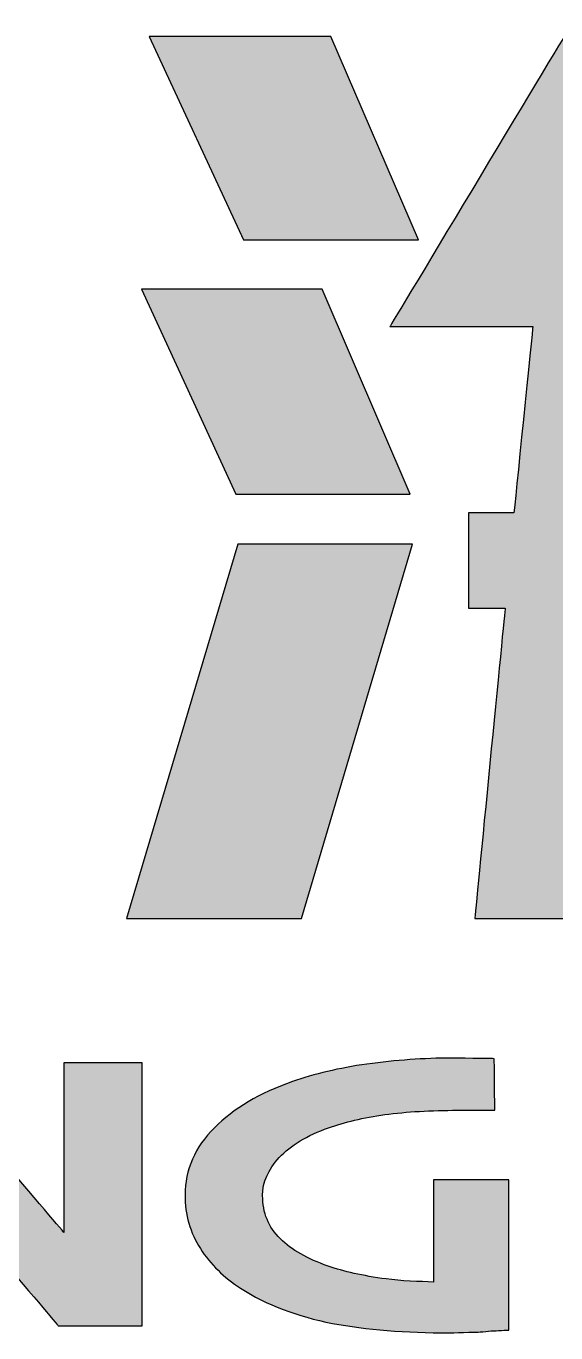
# Model space of a CAD drawing. Header units: millimetres. Extents: x 189 to 1029, y 82 to 676.
# Drawn here: x 959.65 to 963.33, y 119.85 to 128.93 of the extents above; entities that cross this region are included whole.
import ezdxf
from ezdxf.enums import TextEntityAlignment as Align

# ---------------------------------------------------------------- set-up
doc = ezdxf.new("R2010")
doc.units = ezdxf.units.MM
doc.header["$LTSCALE"] = 2
doc.layers.add('1粗实线', color=7, linetype='Continuous', lineweight=35)
doc.layers.add('5标注层', color=3, linetype='Continuous', lineweight=18)
doc.layers.add('6文本', color=2, linetype='Continuous')
doc.layers.add('图框层', color=7, linetype='Continuous')
doc.styles.add('文字', font='isocp.shx', dxfattribs={"bigfont": 'gbcbig.shx'})

# ---------------------------------------------------------------- blocks, each defined once
blk = doc.blocks.new('LOGO')
at = {"layer": '6文本'}
h = blk.add_hatch(color=2, dxfattribs=at)
h.dxf.hatch_style = 1
edge = h.paths.add_edge_path()
edge.add_spline(control_points=[(-27.763, 17.5349), (-27.763, 17.5349), (-27.763, 17.5349), (-27.8285, 16.8885), (-27.8285, 16.8885)], knot_values=[0.52381, 0.52381, 0.52381, 0.52381, 0.52381, 0.571429, 0.571429, 0.571429, 0.571429], degree=3, periodic=0)
edge.add_spline(control_points=[(-27.8285, 16.8885), (-27.8285, 16.8885), (-27.8285, 16.8885), (-27.9869, 16.8885), (-27.9869, 16.8885)], knot_values=[0.571429, 0.571429, 0.571429, 0.571429, 0.571429, 0.619048, 0.619048, 0.619048, 0.619048], degree=3, periodic=0)
edge.add_spline(control_points=[(-27.9869, 16.8885), (-27.9869, 16.8885), (-27.9869, 16.8885), (-27.9869, 16.5572), (-27.9869, 16.5572)], knot_values=[0.619048, 0.619048, 0.619048, 0.619048, 0.619048, 0.666667, 0.666667, 0.666667, 0.666667], degree=3, periodic=0)
edge.add_spline(control_points=[(-27.9869, 16.5572), (-27.9869, 16.5572), (-27.9869, 16.5572), (-27.8594, 16.5566), (-27.8594, 16.5566)], knot_values=[0.666667, 0.666667, 0.666667, 0.666667, 0.666667, 0.714286, 0.714286, 0.714286, 0.714286], degree=3, periodic=0)
edge.add_spline(control_points=[(-27.8594, 16.5566), (-27.8594, 16.5566), (-27.8594, 16.5566), (-27.965, 15.478), (-27.965, 15.478)], knot_values=[0.714286, 0.714286, 0.714286, 0.714286, 0.714286, 0.761905, 0.761905, 0.761905, 0.761905], degree=3, periodic=0)
edge.add_spline(control_points=[(-27.965, 15.478), (-27.965, 15.478), (-27.965, 15.478), (-25.2095, 15.478), (-25.2095, 15.478)], knot_values=[0.761905, 0.761905, 0.761905, 0.761905, 0.761905, 0.809524, 0.809524, 0.809524, 0.809524], degree=3, periodic=0)
edge.add_spline(control_points=[(-25.2095, 15.478), (-25.2095, 15.478), (-25.2095, 15.478), (-25.2083, 16.5553), (-25.2083, 16.5553)], knot_values=[0.809524, 0.809524, 0.809524, 0.809524, 0.809524, 0.857143, 0.857143, 0.857143, 0.857143], degree=3, periodic=0)
edge.add_spline(control_points=[(-25.2083, 16.5553), (-25.2083, 16.5553), (-25.2083, 16.5553), (-25.0706, 16.5553), (-25.0706, 16.5553)], knot_values=[0.857143, 0.857143, 0.857143, 0.857143, 0.857143, 0.904762, 0.904762, 0.904762, 0.904762], degree=3, periodic=0)
edge.add_spline(control_points=[(-25.0706, 16.5553), (-25.0706, 16.5553), (-25.0706, 16.5553), (-25.0706, 16.8885), (-25.0706, 16.8885)], knot_values=[0.904762, 0.904762, 0.904762, 0.904762, 0.904762, 0.952381, 0.952381, 0.952381, 0.952381], degree=3, periodic=0)
edge.add_spline(control_points=[(-25.0706, 16.8885), (-25.0706, 16.8885), (-25.0706, 16.8885), (-25.2104, 16.8892), (-25.2104, 16.8892)], knot_values=[0.952381, 0.952381, 0.952381, 0.952381, 0.952381, 1, 1, 1, 1], degree=3, periodic=0)
edge.add_spline(control_points=[(-25.2104, 16.8892), (-25.2104, 16.8892), (-25.2104, 17.3836), (-25.2104, 17.3836)], knot_values=[0, 0, 0, 0, 0.047619, 0.047619, 0.047619, 0.047619], degree=3, periodic=0)
edge.add_spline(control_points=[(-25.2104, 17.3836), (-25.2104, 17.3836), (-25.2104, 17.3836), (-25.1837, 17.7644), (-25.6026, 17.7644)], knot_values=[0.047619, 0.047619, 0.047619, 0.047619, 0.047619, 0.095238, 0.095238, 0.095238, 0.095238], degree=3, periodic=0)
edge.add_spline(control_points=[(-25.6026, 17.7644), (-25.6026, 17.7644), (-25.8334, 17.7644), (-26.9609, 17.7644), (-27.4771, 17.7644)], knot_values=[0.095238, 0.095238, 0.095238, 0.095238, 0.095238, 0.142857, 0.142857, 0.142857, 0.142857], degree=3, periodic=0)
edge.add_spline(control_points=[(-27.4771, 17.7644), (-27.4771, 17.7644), (-27.3996, 17.9), (-27.3168, 18.0436), (-27.3189, 18.0391)], knot_values=[0.142857, 0.142857, 0.142857, 0.142857, 0.142857, 0.190476, 0.190476, 0.190476, 0.190476], degree=3, periodic=0)
edge.add_spline(control_points=[(-27.3189, 18.0391), (-27.3189, 18.0391), (-27.3189, 18.0391), (-25.1746, 18.037), (-25.1746, 18.037)], knot_values=[0.190476, 0.190476, 0.190476, 0.190476, 0.190476, 0.238095, 0.238095, 0.238095, 0.238095], degree=3, periodic=0)
edge.add_spline(control_points=[(-25.1746, 18.037), (-25.1746, 18.037), (-25.1746, 18.037), (-25.1757, 18.3783), (-25.1757, 18.3783)], knot_values=[0.238095, 0.238095, 0.238095, 0.238095, 0.238095, 0.285714, 0.285714, 0.285714, 0.285714], degree=3, periodic=0)
edge.add_spline(control_points=[(-25.1757, 18.3783), (-25.1757, 18.3783), (-25.1757, 18.3783), (-27.1234, 18.3783), (-27.1234, 18.3783)], knot_values=[0.285714, 0.285714, 0.285714, 0.285714, 0.285714, 0.333333, 0.333333, 0.333333, 0.333333], degree=3, periodic=0)
edge.add_spline(control_points=[(-27.1234, 18.3783), (-27.1234, 18.3783), (-27.1234, 18.3783), (-27.0079, 18.579), (-27.0079, 18.579)], knot_values=[0.333333, 0.333333, 0.333333, 0.333333, 0.333333, 0.380952, 0.380952, 0.380952, 0.380952], degree=3, periodic=0)
edge.add_spline(control_points=[(-27.0079, 18.579), (-27.0079, 18.579), (-27.0079, 18.579), (-27.6323, 18.579), (-27.6323, 18.579)], knot_values=[0.380952, 0.380952, 0.380952, 0.380952, 0.380952, 0.428571, 0.428571, 0.428571, 0.428571], degree=3, periodic=0)
edge.add_spline(control_points=[(-27.6323, 18.579), (-27.6323, 18.579), (-27.6323, 18.579), (-28.2598, 17.5349), (-28.2598, 17.5349)], knot_values=[0.428571, 0.428571, 0.428571, 0.428571, 0.428571, 0.47619, 0.47619, 0.47619, 0.47619], degree=3, periodic=0)
edge.add_spline(control_points=[(-28.2598, 17.5349), (-28.2598, 17.5349), (-28.2598, 17.5349), (-27.763, 17.5349), (-27.763, 17.5349)], knot_values=[0.47619, 0.47619, 0.47619, 0.47619, 0.47619, 0.52381, 0.52381, 0.52381, 0.52381], degree=3, periodic=0)
edge = h.paths.add_edge_path(flags=16)
edge.add_spline(control_points=[(-27.2455, 16.8892), (-27.2455, 16.8892), (-27.2455, 16.8892), (-27.191, 17.426), (-27.191, 17.426)], knot_values=[0.333333, 0.333333, 0.333333, 0.333333, 0.333333, 0.444444, 0.444444, 0.444444, 0.444444], degree=3, periodic=0)
edge.add_spline(control_points=[(-27.191, 17.426), (-27.191, 17.426), (-27.191, 17.426), (-25.8161, 17.4266), (-25.8161, 17.4266)], knot_values=[0.444444, 0.444444, 0.444444, 0.444444, 0.444444, 0.555556, 0.555556, 0.555556, 0.555556], degree=3, periodic=0)
edge.add_spline(control_points=[(-25.8161, 17.4266), (-25.8161, 17.4266), (-25.8161, 17.4266), (-25.8161, 16.8892), (-25.8161, 16.8892)], knot_values=[0.555556, 0.555556, 0.555556, 0.555556, 0.555556, 0.666667, 0.666667, 0.666667, 0.666667], degree=3, periodic=0)
edge.add_spline(control_points=[(-25.8161, 16.8892), (-25.8161, 16.8892), (-25.8161, 16.8892), (-26.2285, 16.8892), (-26.2285, 16.8892)], knot_values=[0.666667, 0.666667, 0.666667, 0.666667, 0.666667, 0.777778, 0.777778, 0.777778, 0.777778], degree=3, periodic=0)
edge.add_spline(control_points=[(-26.2285, 16.8892), (-26.2285, 16.8892), (-26.2285, 16.8892), (-26.2277, 17.2374), (-26.2277, 17.2374)], knot_values=[0.777778, 0.777778, 0.777778, 0.777778, 0.777778, 0.888889, 0.888889, 0.888889, 0.888889], degree=3, periodic=0)
edge.add_spline(control_points=[(-26.2277, 17.2374), (-26.2277, 17.2374), (-26.2277, 17.2374), (-26.8187, 17.2374), (-26.8187, 17.2374)], knot_values=[0.888889, 0.888889, 0.888889, 0.888889, 0.888889, 1, 1, 1, 1], degree=3, periodic=0)
edge.add_spline(control_points=[(-26.8187, 17.2374), (-26.8187, 17.2374), (-26.8187, 17.2374), (-26.8187, 16.8879), (-26.8187, 16.8879)], knot_values=[0.111111, 0.111111, 0.111111, 0.111111, 0.111111, 0.222222, 0.222222, 0.222222, 0.222222], degree=3, periodic=0)
edge.add_spline(control_points=[(-26.8187, 16.8879), (-26.8187, 16.8879), (-26.8187, 16.8879), (-27.2455, 16.8892), (-27.2455, 16.8892)], knot_values=[0.222222, 0.222222, 0.222222, 0.222222, 0.222222, 0.333333, 0.333333, 0.333333, 0.333333], degree=3, periodic=0)
edge = h.paths.add_edge_path(flags=16)
edge.add_spline(control_points=[(-27.2775, 16.5553), (-27.2775, 16.5553), (-27.2775, 16.5553), (-26.8187, 16.5553), (-26.8187, 16.5553)], knot_values=[0.6, 0.6, 0.6, 0.6, 0.6, 0.8, 0.8, 0.8, 0.8], degree=3, periodic=0)
edge.add_spline(control_points=[(-26.8187, 16.5553), (-26.8187, 16.5553), (-26.8187, 16.5553), (-26.8187, 15.817), (-26.8187, 15.817)], knot_values=[0.8, 0.8, 0.8, 0.8, 0.8, 1, 1, 1, 1], degree=3, periodic=0)
edge.add_spline(control_points=[(-26.8187, 15.817), (-26.8187, 15.817), (-26.8187, 15.817), (-27.3486, 15.817), (-27.3486, 15.817)], knot_values=[0.2, 0.2, 0.2, 0.2, 0.2, 0.4, 0.4, 0.4, 0.4], degree=3, periodic=0)
edge.add_spline(control_points=[(-27.3486, 15.817), (-27.3486, 15.817), (-27.3486, 15.817), (-27.2775, 16.5553), (-27.2775, 16.5553)], knot_values=[0.4, 0.4, 0.4, 0.4, 0.4, 0.6, 0.6, 0.6, 0.6], degree=3, periodic=0)
edge = h.paths.add_edge_path(flags=16)
edge.add_spline(control_points=[(-26.2218, 16.5553), (-26.2218, 16.5553), (-26.2218, 16.5553), (-25.8116, 16.5553), (-25.8116, 16.5553)], knot_values=[0.6, 0.6, 0.6, 0.6, 0.6, 0.8, 0.8, 0.8, 0.8], degree=3, periodic=0)
edge.add_spline(control_points=[(-25.8116, 16.5553), (-25.8116, 16.5553), (-25.8116, 16.5553), (-25.8137, 15.817), (-25.8137, 15.817)], knot_values=[0.8, 0.8, 0.8, 0.8, 0.8, 1, 1, 1, 1], degree=3, periodic=0)
edge.add_spline(control_points=[(-25.8137, 15.817), (-25.8137, 15.817), (-25.8137, 15.817), (-26.2198, 15.817), (-26.2198, 15.817)], knot_values=[0.2, 0.2, 0.2, 0.2, 0.2, 0.4, 0.4, 0.4, 0.4], degree=3, periodic=0)
edge.add_spline(control_points=[(-26.2198, 15.817), (-26.2198, 15.817), (-26.2198, 15.817), (-26.2218, 16.5553), (-26.2218, 16.5553)], knot_values=[0.4, 0.4, 0.4, 0.4, 0.4, 0.6, 0.6, 0.6, 0.6], degree=3, periodic=0)
edge = h.paths.add_edge_path()
edge.add_spline(control_points=[(-28.1601, 17.8362), (-28.1601, 17.8362), (-28.4643, 18.5426), (-28.4643, 18.5426)], knot_values=[0, 0, 0, 0, 0.25, 0.25, 0.25, 0.25], degree=3, periodic=0)
edge.add_spline(control_points=[(-28.4643, 18.5426), (-28.4643, 18.5426), (-28.4643, 18.5426), (-29.0961, 18.5426), (-29.0961, 18.5426)], knot_values=[0.25, 0.25, 0.25, 0.25, 0.25, 0.5, 0.5, 0.5, 0.5], degree=3, periodic=0)
edge.add_spline(control_points=[(-29.0961, 18.5426), (-29.0961, 18.5426), (-29.0961, 18.5426), (-28.7687, 17.8362), (-28.7687, 17.8362)], knot_values=[0.5, 0.5, 0.5, 0.5, 0.5, 0.75, 0.75, 0.75, 0.75], degree=3, periodic=0)
edge.add_spline(control_points=[(-28.7687, 17.8362), (-28.7687, 17.8362), (-28.7687, 17.8362), (-28.1601, 17.8362), (-28.1601, 17.8362)], knot_values=[0.75, 0.75, 0.75, 0.75, 0.75, 1, 1, 1, 1], degree=3, periodic=0)
edge = h.paths.add_edge_path()
edge.add_spline(control_points=[(-28.1889, 16.9524), (-28.1889, 16.9524), (-28.4954, 17.6652), (-28.4954, 17.6652)], knot_values=[0, 0, 0, 0, 0.25, 0.25, 0.25, 0.25], degree=3, periodic=0)
edge.add_spline(control_points=[(-28.4954, 17.6652), (-28.4954, 17.6652), (-28.4954, 17.6652), (-29.1225, 17.6652), (-29.1225, 17.6652)], knot_values=[0.25, 0.25, 0.25, 0.25, 0.25, 0.5, 0.5, 0.5, 0.5], degree=3, periodic=0)
edge.add_spline(control_points=[(-29.1225, 17.6652), (-29.1225, 17.6652), (-29.1225, 17.6652), (-28.7951, 16.9524), (-28.7951, 16.9524)], knot_values=[0.5, 0.5, 0.5, 0.5, 0.5, 0.75, 0.75, 0.75, 0.75], degree=3, periodic=0)
edge.add_spline(control_points=[(-28.7951, 16.9524), (-28.7951, 16.9524), (-28.7951, 16.9524), (-28.1889, 16.9524), (-28.1889, 16.9524)], knot_values=[0.75, 0.75, 0.75, 0.75, 0.75, 1, 1, 1, 1], degree=3, periodic=0)
edge = h.paths.add_edge_path()
edge.add_spline(control_points=[(-28.7881, 16.7791), (-28.7881, 16.7791), (-28.7881, 16.7791), (-29.1742, 15.478), (-29.1742, 15.478)], knot_values=[0.75, 0.75, 0.75, 0.75, 0.75, 1, 1, 1, 1], degree=3, periodic=0)
edge.add_spline(control_points=[(-29.1742, 15.478), (-29.1742, 15.478), (-28.5662, 15.478), (-28.5662, 15.478)], knot_values=[0, 0, 0, 0, 0.25, 0.25, 0.25, 0.25], degree=3, periodic=0)
edge.add_spline(control_points=[(-28.5662, 15.478), (-28.5662, 15.478), (-28.5662, 15.478), (-28.1806, 16.7791), (-28.1806, 16.7791)], knot_values=[0.25, 0.25, 0.25, 0.25, 0.25, 0.5, 0.5, 0.5, 0.5], degree=3, periodic=0)
edge.add_spline(control_points=[(-28.1806, 16.7791), (-28.1806, 16.7791), (-28.1806, 16.7791), (-28.7881, 16.7791), (-28.7881, 16.7791)], knot_values=[0.5, 0.5, 0.5, 0.5, 0.5, 0.75, 0.75, 0.75, 0.75], degree=3, periodic=0)
h = blk.add_hatch(color=2, dxfattribs=at)
h.dxf.hatch_style = 1
edge = h.paths.add_edge_path()
edge.add_spline(control_points=[(-28.6442, 14.6477), (-28.6442, 14.6477), (-28.6045, 14.6902), (-28.5476, 14.7247), (-28.4726, 14.7514)], knot_values=[0.307692, 0.307692, 0.307692, 0.307692, 0.307692, 0.346154, 0.346154, 0.346154, 0.346154], degree=3, periodic=0)
edge.add_spline(control_points=[(-28.4726, 14.7514), (-28.4726, 14.7514), (-28.4173, 14.771), (-28.3523, 14.7867), (-28.2771, 14.7972)], knot_values=[0.346154, 0.346154, 0.346154, 0.346154, 0.346154, 0.384615, 0.384615, 0.384615, 0.384615], degree=3, periodic=0)
edge.add_spline(control_points=[(-28.2771, 14.7972), (-28.2771, 14.7972), (-28.2017, 14.8069), (-28.1163, 14.8121), (-28.0248, 14.8121)], knot_values=[0.384615, 0.384615, 0.384615, 0.384615, 0.384615, 0.423077, 0.423077, 0.423077, 0.423077], degree=3, periodic=0)
edge.add_spline(control_points=[(-28.0248, 14.8121), (-28.0248, 14.8121), (-28.0248, 14.8121), (-27.8952, 14.8121), (-27.8952, 14.8121)], knot_values=[0.423077, 0.423077, 0.423077, 0.423077, 0.423077, 0.461538, 0.461538, 0.461538, 0.461538], degree=3, periodic=0)
edge.add_spline(control_points=[(-27.8952, 14.8121), (-27.8952, 14.8121), (-27.8952, 14.8121), (-27.8969, 14.9914), (-27.8969, 14.9914)], knot_values=[0.461538, 0.461538, 0.461538, 0.461538, 0.461538, 0.5, 0.5, 0.5, 0.5], degree=3, periodic=0)
edge.add_spline(control_points=[(-27.8969, 14.9914), (-27.8969, 14.9914), (-27.8969, 14.9914), (-28.0454, 14.9935), (-28.0454, 14.9935)], knot_values=[0.5, 0.5, 0.5, 0.5, 0.5, 0.538462, 0.538462, 0.538462, 0.538462], degree=3, periodic=0)
edge.add_spline(control_points=[(-28.0454, 14.9935), (-28.0454, 14.9935), (-28.1418, 14.9935), (-28.2383, 14.9863), (-28.3394, 14.9725)], knot_values=[0.538462, 0.538462, 0.538462, 0.538462, 0.538462, 0.576923, 0.576923, 0.576923, 0.576923], degree=3, periodic=0)
edge.add_spline(control_points=[(-28.3394, 14.9725), (-28.3394, 14.9725), (-28.4359, 14.9589), (-28.5233, 14.9387), (-28.598, 14.9119)], knot_values=[0.576923, 0.576923, 0.576923, 0.576923, 0.576923, 0.615385, 0.615385, 0.615385, 0.615385], degree=3, periodic=0)
edge.add_spline(control_points=[(-28.598, 14.9119), (-28.598, 14.9119), (-28.7127, 14.872), (-28.8033, 14.818), (-28.869, 14.7514)], knot_values=[0.615385, 0.615385, 0.615385, 0.615385, 0.615385, 0.653846, 0.653846, 0.653846, 0.653846], degree=3, periodic=0)
edge.add_spline(control_points=[(-28.869, 14.7514), (-28.869, 14.7514), (-28.937, 14.6836), (-28.9715, 14.6047), (-28.9715, 14.5186), (-28.9715, 14.5186), (-28.9715, 14.4488), (-28.9535, 14.3863), (-28.918, 14.3315)], knot_values=[0.653846, 0.653846, 0.653846, 0.653846, 0.653846, 0.692308, 0.692308, 0.692308, 0.692308, 0.730769, 0.730769, 0.730769, 0.730769], degree=3, periodic=0)
edge.add_spline(control_points=[(-28.918, 14.3315), (-28.918, 14.3315), (-28.8833, 14.2766), (-28.8356, 14.2311), (-28.7782, 14.1939)], knot_values=[0.730769, 0.730769, 0.730769, 0.730769, 0.730769, 0.769231, 0.769231, 0.769231, 0.769231], degree=3, periodic=0)
edge.add_spline(control_points=[(-28.7782, 14.1939), (-28.7782, 14.1939), (-28.6887, 14.1358), (-28.5814, 14.0954), (-28.4594, 14.0718)], knot_values=[0.769231, 0.769231, 0.769231, 0.769231, 0.769231, 0.807692, 0.807692, 0.807692, 0.807692], degree=3, periodic=0)
edge.add_spline(control_points=[(-28.4594, 14.0718), (-28.4594, 14.0718), (-28.3419, 14.0498), (-28.2049, 14.0387), (-28.0524, 14.0387)], knot_values=[0.807692, 0.807692, 0.807692, 0.807692, 0.807692, 0.846154, 0.846154, 0.846154, 0.846154], degree=3, periodic=0)
edge.add_spline(control_points=[(-28.0524, 14.0387), (-28.0524, 14.0387), (-28.0524, 14.0387), (-27.9546, 14.0414), (-27.9546, 14.0414)], knot_values=[0.846154, 0.846154, 0.846154, 0.846154, 0.846154, 0.884615, 0.884615, 0.884615, 0.884615], degree=3, periodic=0)
edge.add_spline(control_points=[(-27.8986, 14.0459), (-27.8986, 14.0459), (-27.9554, 14.0414), (-27.9546, 14.0414), (-27.9546, 14.0414)], knot_values=[0.884615, 0.884615, 0.884615, 0.884615, 0.923077, 0.923077, 0.923077, 0.923077, 0.923077], degree=3, periodic=0)
edge.add_spline(control_points=[(-27.8986, 14.0459), (-27.8986, 14.0459), (-27.8463, 14.0484), (-27.8463, 14.0484)], knot_values=[0.923078, 0.923078, 0.923078, 0.923078, 0.961537, 0.961537, 0.961537, 0.961537], degree=3, periodic=0)
edge.add_spline(control_points=[(-27.8463, 14.0484), (-27.8463, 14.0484), (-27.8463, 14.0896), (-27.8463, 14.0896)], knot_values=[0.96154, 0.96154, 0.96154, 0.96154, 0.999998, 0.999998, 0.999998, 0.999998], degree=3, periodic=0)
edge.add_spline(control_points=[(-27.8463, 14.0896), (-27.8463, 14.0896), (-27.8463, 14.5708), (-27.8463, 14.5708)], knot_values=[0, 0, 0, 0, 0.038462, 0.038462, 0.038462, 0.038462], degree=3, periodic=0)
edge.add_spline(control_points=[(-27.8463, 14.5708), (-27.8463, 14.5708), (-27.8463, 14.5708), (-28.1085, 14.5708), (-28.1085, 14.5708)], knot_values=[0.038462, 0.038462, 0.038462, 0.038462, 0.038462, 0.076923, 0.076923, 0.076923, 0.076923], degree=3, periodic=0)
edge.add_spline(control_points=[(-28.1085, 14.5708), (-28.1085, 14.5708), (-28.1085, 14.5708), (-28.1081, 14.2838), (-28.1081, 14.2154)], knot_values=[0.076923, 0.076923, 0.076923, 0.076923, 0.076923, 0.115385, 0.115385, 0.115385, 0.115385], degree=3, periodic=0)
edge.add_spline(control_points=[(-28.1081, 14.2154), (-28.1081, 14.2154), (-28.1555, 14.2166), (-28.2218, 14.2193), (-28.273, 14.2259)], knot_values=[0.115385, 0.115385, 0.115385, 0.115385, 0.115385, 0.153846, 0.153846, 0.153846, 0.153846], degree=3, periodic=0)
edge.add_spline(control_points=[(-28.273, 14.2259), (-28.273, 14.2259), (-28.3551, 14.2376), (-28.419, 14.2513), (-28.4743, 14.2708)], knot_values=[0.153846, 0.153846, 0.153846, 0.153846, 0.153846, 0.192308, 0.192308, 0.192308, 0.192308], degree=3, periodic=0)
edge.add_spline(control_points=[(-28.4743, 14.2708), (-28.4743, 14.2708), (-28.5461, 14.2956), (-28.6005, 14.3269), (-28.6408, 14.3661)], knot_values=[0.192308, 0.192308, 0.192308, 0.192308, 0.192308, 0.230769, 0.230769, 0.230769, 0.230769], degree=3, periodic=0)
edge.add_spline(control_points=[(-28.6408, 14.3661), (-28.6408, 14.3661), (-28.6813, 14.4059), (-28.7019, 14.456), (-28.7019, 14.516)], knot_values=[0.230769, 0.230769, 0.230769, 0.230769, 0.230769, 0.269231, 0.269231, 0.269231, 0.269231], degree=3, periodic=0)
edge.add_spline(control_points=[(-28.7019, 14.516), (-28.7019, 14.516), (-28.7019, 14.5624), (-28.683, 14.6055), (-28.6442, 14.6477)], knot_values=[0.269231, 0.269231, 0.269231, 0.269231, 0.269231, 0.307692, 0.307692, 0.307692, 0.307692], degree=3, periodic=0)
h = blk.add_hatch(color=2, dxfattribs=at)
h.dxf.hatch_style = 1
edge = h.paths.add_edge_path()
edge.add_spline(control_points=[(-30.179, 14.977), (-30.179, 14.977), (-30.179, 14.977), (-30.179, 14.0661), (-30.179, 14.0661)], knot_values=[0.363636, 0.363636, 0.363636, 0.363636, 0.363636, 0.454545, 0.454545, 0.454545, 0.454545], degree=3, periodic=0)
edge.add_spline(control_points=[(-30.179, 14.0661), (-30.179, 14.0661), (-30.179, 14.0661), (-29.9076, 14.0661), (-29.9076, 14.0661)], knot_values=[0.454545, 0.454545, 0.454545, 0.454545, 0.454545, 0.545455, 0.545455, 0.545455, 0.545455], degree=3, periodic=0)
edge.add_spline(control_points=[(-29.9076, 14.0661), (-29.9076, 14.0661), (-29.9076, 14.0661), (-29.9076, 14.5669), (-29.9076, 14.6477)], knot_values=[0.545455, 0.545455, 0.545455, 0.545455, 0.545455, 0.636364, 0.636364, 0.636364, 0.636364], degree=3, periodic=0)
edge.add_spline(control_points=[(-29.9076, 14.6477), (-29.9076, 14.6477), (-29.8491, 14.5786), (-29.4116, 14.0634), (-29.4116, 14.0634)], knot_values=[0.636364, 0.636364, 0.636364, 0.636364, 0.636364, 0.727273, 0.727273, 0.727273, 0.727273], degree=3, periodic=0)
edge.add_spline(control_points=[(-29.4116, 14.0634), (-29.4116, 14.0634), (-29.4116, 14.0634), (-29.1208, 14.0634), (-29.1208, 14.0634)], knot_values=[0.727273, 0.727273, 0.727273, 0.727273, 0.727273, 0.818182, 0.818182, 0.818182, 0.818182], degree=3, periodic=0)
edge.add_spline(control_points=[(-29.1208, 14.0634), (-29.1208, 14.0634), (-29.1208, 14.0634), (-29.1208, 14.977), (-29.1208, 14.977)], knot_values=[0.818182, 0.818182, 0.818182, 0.818182, 0.818182, 0.909091, 0.909091, 0.909091, 0.909091], degree=3, periodic=0)
edge.add_spline(control_points=[(-29.1208, 14.977), (-29.1208, 14.977), (-29.1208, 14.977), (-29.1399, 14.977), (-29.1399, 14.977)], knot_values=[0.909091, 0.909091, 0.909091, 0.909091, 0.909091, 0.999998, 0.999998, 0.999998, 0.999998], degree=3, periodic=0)
edge.add_spline(control_points=[(-29.1399, 14.977), (-29.1399, 14.977), (-29.3922, 14.977), (-29.3922, 14.977)], knot_values=[0, 0, 0, 0, 0.090909, 0.090909, 0.090909, 0.090909], degree=3, periodic=0)
edge.add_spline(control_points=[(-29.3922, 14.977), (-29.3922, 14.977), (-29.3922, 14.977), (-29.3922, 14.4684), (-29.3922, 14.3875)], knot_values=[0.090909, 0.090909, 0.090909, 0.090909, 0.090909, 0.181818, 0.181818, 0.181818, 0.181818], degree=3, periodic=0)
edge.add_spline(control_points=[(-29.3922, 14.3875), (-29.3922, 14.3875), (-29.4507, 14.4566), (-29.8937, 14.977), (-29.8937, 14.977)], knot_values=[0.181818, 0.181818, 0.181818, 0.181818, 0.181818, 0.272727, 0.272727, 0.272727, 0.272727], degree=3, periodic=0)
edge.add_spline(control_points=[(-29.8937, 14.977), (-29.8937, 14.977), (-29.8937, 14.977), (-30.179, 14.977), (-30.179, 14.977)], knot_values=[0.272727, 0.272727, 0.272727, 0.272727, 0.272727, 0.363636, 0.363636, 0.363636, 0.363636], degree=3, periodic=0)
at = {"layer": '6文本', "color": 250}
for points, knots in [([(-27.6323, 18.579), (-27.6323, 18.579), (-27.6323, 18.579), (-28.2598, 17.5349), (-28.2598, 17.5349)], [0.42857143, 0.42857143, 0.42857143, 0.42857143, 0.42857144, 0.47619048, 0.47619048, 0.47619048, 0.47619048]), ([(-28.4643, 18.5426), (-28.4643, 18.5426), (-28.4643, 18.5426), (-29.0961, 18.5426), (-29.0961, 18.5426)], [0.25, 0.25, 0.25, 0.25, 0.25, 0.5, 0.5, 0.5, 0.5]), ([(-29.0961, 18.5426), (-29.0961, 18.5426), (-29.0961, 18.5426), (-28.7687, 17.8362), (-28.7687, 17.8362)], [0.5, 0.5, 0.5, 0.5, 0.5, 0.75, 0.75, 0.75, 0.75]), ([(-28.7687, 17.8362), (-28.7687, 17.8362), (-28.7687, 17.8362), (-28.1601, 17.8362), (-28.1601, 17.8362)], [0.75, 0.75, 0.75, 0.75, 0.75, 1, 1, 1, 1]), ([(-28.4954, 17.6652), (-28.4954, 17.6652), (-28.4954, 17.6652), (-29.1225, 17.6652), (-29.1225, 17.6652)], [0.25, 0.25, 0.25, 0.25, 0.25, 0.5, 0.5, 0.5, 0.5]), ([(-29.1225, 17.6652), (-29.1225, 17.6652), (-29.1225, 17.6652), (-28.7951, 16.9524), (-28.7951, 16.9524)], [0.5, 0.5, 0.5, 0.5, 0.5, 0.75, 0.75, 0.75, 0.75]), ([(-28.2598, 17.5349), (-28.2598, 17.5349), (-28.2598, 17.5349), (-27.763, 17.5349), (-27.763, 17.5349)], [0.47619048, 0.47619048, 0.47619048, 0.47619048, 0.47619049, 0.52380952, 0.52380952, 0.52380952, 0.52380952]), ([(-27.763, 17.5349), (-27.763, 17.5349), (-27.763, 17.5349), (-27.8285, 16.8885), (-27.8285, 16.8885)], [0.52380952, 0.52380952, 0.52380952, 0.52380952, 0.52380953, 0.57142857, 0.57142857, 0.57142857, 0.57142857]), ([(-28.7951, 16.9524), (-28.7951, 16.9524), (-28.7951, 16.9524), (-28.1889, 16.9524), (-28.1889, 16.9524)], [0.75, 0.75, 0.75, 0.75, 0.75, 1, 1, 1, 1]), ([(-27.8285, 16.8885), (-27.8285, 16.8885), (-27.8285, 16.8885), (-27.9869, 16.8885), (-27.9869, 16.8885)], [0.57142857, 0.57142857, 0.57142857, 0.57142857, 0.57142858, 0.61904762, 0.61904762, 0.61904762, 0.61904762]), ([(-27.9869, 16.8885), (-27.9869, 16.8885), (-27.9869, 16.8885), (-27.9869, 16.5572), (-27.9869, 16.5572)], [0.61904762, 0.61904762, 0.61904762, 0.61904762, 0.61904763, 0.66666667, 0.66666667, 0.66666667, 0.66666667]), ([(-28.7881, 16.7791), (-28.7881, 16.7791), (-28.7881, 16.7791), (-29.1742, 15.478), (-29.1742, 15.478)], [0.75, 0.75, 0.75, 0.75, 0.75, 1, 1, 1, 1]), ([(-28.1806, 16.7791), (-28.1806, 16.7791), (-28.1806, 16.7791), (-28.7881, 16.7791), (-28.7881, 16.7791)], [0.5, 0.5, 0.5, 0.5, 0.5, 0.75, 0.75, 0.75, 0.75]), ([(-28.5662, 15.478), (-28.5662, 15.478), (-28.5662, 15.478), (-28.1806, 16.7791), (-28.1806, 16.7791)], [0.25, 0.25, 0.25, 0.25, 0.25, 0.5, 0.5, 0.5, 0.5]), ([(-27.9869, 16.5572), (-27.9869, 16.5572), (-27.9869, 16.5572), (-27.8594, 16.5566), (-27.8594, 16.5566)], [0.66666667, 0.66666667, 0.66666667, 0.66666667, 0.66666668, 0.71428571, 0.71428571, 0.71428571, 0.71428571]), ([(-27.8594, 16.5566), (-27.8594, 16.5566), (-27.8594, 16.5566), (-27.965, 15.478), (-27.965, 15.478)], [0.71428571, 0.71428571, 0.71428571, 0.71428571, 0.71428572, 0.76190476, 0.76190476, 0.76190476, 0.76190476]), ([(-27.965, 15.478), (-27.965, 15.478), (-27.965, 15.478), (-25.2095, 15.478), (-25.2095, 15.478)], [0.76190476, 0.76190476, 0.76190476, 0.76190476, 0.76190477, 0.80952381, 0.80952381, 0.80952381, 0.80952381]), ([(-28.0454, 14.9935), (-28.0454, 14.9935), (-28.1418, 14.9935), (-28.2383, 14.9863), (-28.3394, 14.9725)], [0.53846154, 0.53846154, 0.53846154, 0.53846154, 0.53846155, 0.57692308, 0.57692308, 0.57692308, 0.57692308]), ([(-27.8969, 14.9914), (-27.8969, 14.9914), (-27.8969, 14.9914), (-28.0454, 14.9935), (-28.0454, 14.9935)], [0.5, 0.5, 0.5, 0.5, 0.50000001, 0.53846154, 0.53846154, 0.53846154, 0.53846154]), ([(-27.8952, 14.8121), (-27.8952, 14.8121), (-27.8952, 14.8121), (-27.8969, 14.9914), (-27.8969, 14.9914)], [0.46153846, 0.46153846, 0.46153846, 0.46153846, 0.46153847, 0.5, 0.5, 0.5, 0.5]), ([(-29.3922, 14.3875), (-29.3922, 14.3875), (-29.4507, 14.4566), (-29.8937, 14.977), (-29.8937, 14.977)], [0.18181818, 0.18181818, 0.18181818, 0.18181818, 0.18181819, 0.27272727, 0.27272727, 0.27272727, 0.27272727]), ([(-29.3922, 14.977), (-29.3922, 14.977), (-29.3922, 14.977), (-29.3922, 14.4684), (-29.3922, 14.3875)], [0.09090909, 0.09090909, 0.09090909, 0.09090909, 0.0909091, 0.18181818, 0.18181818, 0.18181818, 0.18181818]), ([(-29.1208, 14.977), (-29.1208, 14.977), (-29.1208, 14.977), (-29.1399, 14.977), (-29.1399, 14.977)], [0.90909091, 0.90909091, 0.90909091, 0.90909091, 0.90909092, 1, 1, 1, 1]), ([(-29.1208, 14.0634), (-29.1208, 14.0634), (-29.1208, 14.0634), (-29.1208, 14.977), (-29.1208, 14.977)], [0.81818182, 0.81818182, 0.81818182, 0.81818182, 0.81818183, 0.90909091, 0.90909091, 0.90909091, 0.90909091]), ([(-28.3394, 14.9725), (-28.3394, 14.9725), (-28.4359, 14.9589), (-28.5233, 14.9387), (-28.598, 14.9119)], [0.57692308, 0.57692308, 0.57692308, 0.57692308, 0.57692309, 0.61538462, 0.61538462, 0.61538462, 0.61538462]), ([(-28.598, 14.9119), (-28.598, 14.9119), (-28.7127, 14.872), (-28.8033, 14.818), (-28.869, 14.7514)], [0.61538462, 0.61538462, 0.61538462, 0.61538462, 0.61538463, 0.65384615, 0.65384615, 0.65384615, 0.65384615]), ([(-28.2771, 14.7972), (-28.2771, 14.7972), (-28.2017, 14.8069), (-28.1163, 14.8121), (-28.0248, 14.8121)], [0.38461538, 0.38461538, 0.38461538, 0.38461538, 0.38461539, 0.42307692, 0.42307692, 0.42307692, 0.42307692]), ([(-28.0248, 14.8121), (-28.0248, 14.8121), (-28.0248, 14.8121), (-27.8952, 14.8121), (-27.8952, 14.8121)], [0.42307692, 0.42307692, 0.42307692, 0.42307692, 0.42307693, 0.46153846, 0.46153846, 0.46153846, 0.46153846]), ([(-28.4726, 14.7514), (-28.4726, 14.7514), (-28.4173, 14.771), (-28.3523, 14.7867), (-28.2771, 14.7972)], [0.34615385, 0.34615385, 0.34615385, 0.34615385, 0.34615386, 0.38461538, 0.38461538, 0.38461538, 0.38461538]), ([(-28.869, 14.7514), (-28.869, 14.7514), (-28.937, 14.6836), (-28.9715, 14.6047), (-28.9715, 14.5186), (-28.9715, 14.5186), (-28.9715, 14.4488), (-28.9535, 14.3863), (-28.918, 14.3315)], [0.65384615, 0.65384615, 0.65384615, 0.65384615, 0.65384616, 0.69230769, 0.69230769, 0.69230769, 0.6923077, 0.73076923, 0.73076923, 0.73076923, 0.73076923]), ([(-28.6442, 14.6477), (-28.6442, 14.6477), (-28.6045, 14.6902), (-28.5476, 14.7247), (-28.4726, 14.7514)], [0.30769231, 0.30769231, 0.30769231, 0.30769231, 0.30769232, 0.34615385, 0.34615385, 0.34615385, 0.34615385]), ([(-29.9076, 14.6477), (-29.9076, 14.6477), (-29.8491, 14.5786), (-29.4116, 14.0634), (-29.4116, 14.0634)], [0.63636364, 0.63636364, 0.63636364, 0.63636364, 0.63636365, 0.72727273, 0.72727273, 0.72727273, 0.72727273]), ([(-28.7019, 14.516), (-28.7019, 14.516), (-28.7019, 14.5624), (-28.683, 14.6055), (-28.6442, 14.6477)], [0.26923077, 0.26923077, 0.26923077, 0.26923077, 0.26923078, 0.30769231, 0.30769231, 0.30769231, 0.30769231]), ([(-27.8463, 14.5708), (-27.8463, 14.5708), (-27.8463, 14.5708), (-28.1085, 14.5708), (-28.1085, 14.5708)], [0.03846154, 0.03846154, 0.03846154, 0.03846154, 0.03846155, 0.07692308, 0.07692308, 0.07692308, 0.07692308]), ([(-28.1085, 14.5708), (-28.1085, 14.5708), (-28.1085, 14.5708), (-28.1081, 14.2838), (-28.1081, 14.2154)], [0.07692308, 0.07692308, 0.07692308, 0.07692308, 0.07692309, 0.11538462, 0.11538462, 0.11538462, 0.11538462]), ([(-28.6408, 14.3661), (-28.6408, 14.3661), (-28.6813, 14.4059), (-28.7019, 14.456), (-28.7019, 14.516)], [0.23076923, 0.23076923, 0.23076923, 0.23076923, 0.23076924, 0.26923077, 0.26923077, 0.26923077, 0.26923077]), ([(-28.4743, 14.2708), (-28.4743, 14.2708), (-28.5461, 14.2956), (-28.6005, 14.3269), (-28.6408, 14.3661)], [0.19230769, 0.19230769, 0.19230769, 0.19230769, 0.1923077, 0.23076923, 0.23076923, 0.23076923, 0.23076923]), ([(-28.918, 14.3315), (-28.918, 14.3315), (-28.8833, 14.2766), (-28.8356, 14.2311), (-28.7782, 14.1939)], [0.73076923, 0.73076923, 0.73076923, 0.73076923, 0.73076924, 0.76923077, 0.76923077, 0.76923077, 0.76923077]), ([(-28.273, 14.2259), (-28.273, 14.2259), (-28.3551, 14.2376), (-28.419, 14.2513), (-28.4743, 14.2708)], [0.15384615, 0.15384615, 0.15384615, 0.15384615, 0.15384616, 0.19230769, 0.19230769, 0.19230769, 0.19230769]), ([(-28.1081, 14.2154), (-28.1081, 14.2154), (-28.1555, 14.2166), (-28.2218, 14.2193), (-28.273, 14.2259)], [0.11538462, 0.11538462, 0.11538462, 0.11538462, 0.11538463, 0.15384615, 0.15384615, 0.15384615, 0.15384615]), ([(-28.7782, 14.1939), (-28.7782, 14.1939), (-28.6887, 14.1358), (-28.5814, 14.0954), (-28.4594, 14.0718)], [0.76923077, 0.76923077, 0.76923077, 0.76923077, 0.76923078, 0.80769231, 0.80769231, 0.80769231, 0.80769231]), ([(-27.8463, 14.0484), (-27.8463, 14.0484), (-27.8463, 14.0484), (-27.8463, 14.0896), (-27.8463, 14.0896)], [0.96153846, 0.96153846, 0.96153846, 0.96153846, 0.96153847, 1, 1, 1, 1]), ([(-29.4116, 14.0634), (-29.4116, 14.0634), (-29.4116, 14.0634), (-29.1208, 14.0634), (-29.1208, 14.0634)], [0.72727273, 0.72727273, 0.72727273, 0.72727273, 0.72727274, 0.81818182, 0.81818182, 0.81818182, 0.81818182]), ([(-28.4594, 14.0718), (-28.4594, 14.0718), (-28.3419, 14.0498), (-28.2049, 14.0387), (-28.0524, 14.0387)], [0.80769231, 0.80769231, 0.80769231, 0.80769231, 0.80769232, 0.84615385, 0.84615385, 0.84615385, 0.84615385]), ([(-28.0524, 14.0387), (-28.0524, 14.0387), (-28.0524, 14.0387), (-27.9546, 14.0414), (-27.9546, 14.0414)], [0.84615385, 0.84615385, 0.84615385, 0.84615385, 0.84615386, 0.88461538, 0.88461538, 0.88461538, 0.88461538]), ([(-27.9546, 14.0414), (-27.9546, 14.0414), (-27.9554, 14.0414), (-27.8986, 14.0459), (-27.8986, 14.0459)], [0.88461538, 0.88461538, 0.88461538, 0.88461538, 0.88461539, 0.92307692, 0.92307692, 0.92307692, 0.92307692]), ([(-27.8986, 14.0459), (-27.8986, 14.0459), (-27.8986, 14.0459), (-27.8463, 14.0484), (-27.8463, 14.0484)], [0.92307692, 0.92307692, 0.92307692, 0.92307692, 0.92307693, 0.96153846, 0.96153846, 0.96153846, 0.96153846])]:
    blk.add_open_spline(points, degree=3, knots=knots, dxfattribs=at)
for points in [[(-28.1601, 17.8362), (-28.1601, 17.8362), (-28.4643, 18.5426), (-28.4643, 18.5426)], [(-28.1889, 16.9524), (-28.1889, 16.9524), (-28.4954, 17.6652), (-28.4954, 17.6652)], [(-29.1742, 15.478), (-29.1742, 15.478), (-28.5662, 15.478), (-28.5662, 15.478)], [(-29.1399, 14.977), (-29.1399, 14.977), (-29.3922, 14.977), (-29.3922, 14.977)], [(-27.8463, 14.0896), (-27.8463, 14.0896), (-27.8463, 14.5708), (-27.8463, 14.5708)]]:
    blk.add_open_spline(points, degree=3, dxfattribs=at)
blk = doc.blocks.new('ZwmFrameMain_上海电机厂有限公司')
at = {"layer": '1粗实线'}
blk.add_blockref('LOGO', (0, 0), dxfattribs=at)
at = {"layer": '5标注层', "style": '文字'}
for tag, height, width, p, p2 in [('更改文件号', 2.5, 1.899602, (-163.8741, 49.6751), (-148.3409, 49.6751)), ('修改签名', 2.5, 2.402886, (-147.9073, 49.6751), (-132.4513, 49.6751)), ('标记', 2.5, 2.4576, (-180, 49.6751), (-172, 49.6751)), ('处数', 2.5, 2.470054, (-171.9762, 49.6751), (-164, 49.6751)), ('修改日期', 2.5, 2.4576, (-132, 49.6751), (-116, 49.6751)), ('零组件图号', 5, 2.568153, (-42, 41.644), (0, 41.644)), ('零组件名称', 5, 2.551899, (-100, 41.2156), (-58, 41.2156)), ('设计工号', 2.5, 1.553239, (-161.2503, 37.4905), (-151.138, 37.4905)), ('设计姓名', 2.5, 1.81399, (-146.6893, 37.4905), (-135.0212, 37.4905)), ('设计日期', 2.5, 1.957612, (-131.0564, 37.4905), (-118.3115, 37.4905)), ('材料代码', 3.5, 4.55336, (-100, 31.717), (-58, 31.717)), ('版本', 3.5, 1.25, (-11.4307, 31.3265), (-6.837, 31.3265)), ('校对工号', 2.5, 1.553239, (-161.2503, 31.4905), (-151.138, 31.4905)), ('校对姓名', 2.5, 1.81399, (-146.6893, 31.4905), (-135.0212, 31.4905)), ('校对日期', 2.5, 1.957612, (-131.0564, 31.4905), (-118.3115, 31.4905)), ('材料名称', 3.5, 4.60332, (-100.293, 24.472), (-58, 24.472)), ('审查工号', 2.5, 1.553239, (-161.2503, 25.4905), (-151.138, 25.4905)), ('审查姓名', 2.5, 1.81399, (-146.6893, 25.4905), (-135.0212, 25.4905)), ('审查日期', 2.5, 1.957612, (-131.0564, 25.4905), (-118.3115, 25.4905)), ('标准检查工号', 2.5, 1.027275, (-161.2503, 19.4905), (-151.138, 19.4905)), ('标准检查姓名', 2.5, 1.194815, (-146.6893, 19.4905), (-135.0212, 19.4905)), ('标准检查日期', 2.5, 1.294717, (-131.0564, 19.4905), (-118.3115, 19.4905)), ('比例', 3.5, 3.121951, (-72, 13.1788), (-58, 13.1788)), ('会签工号', 2.5, 1.553239, (-161.2503, 13.4905), (-151.138, 13.4905)), ('会签姓名', 2.5, 1.81399, (-146.6893, 13.4905), (-135.0212, 13.4905)), ('会签日期', 2.5, 1.957612, (-131.0564, 13.4905), (-118.3115, 13.4905)), ('第几张', 2.5, 5.565476, (-67.3544, 8.9473), (-62.4846, 8.9473)), ('共几张', 2.5, 5.565476, (-81.3232, 8.9397), (-76.4535, 8.9397)), ('审定工号', 2.5, 1.553239, (-161.2503, 7.4905), (-151.138, 7.4905)), ('审定姓名', 2.5, 1.81399, (-146.6893, 7.4905), (-135.0212, 7.4905)), ('审定日期', 2.5, 1.957612, (-131.0564, 7.4905), (-118.3115, 7.4905))]:
    blk.add_attdef(tag, text='', height=height, dxfattribs=dict(at, width=width)).set_placement(p, p2, align=Align.FIT)
for tag, height, p, p2 in [('特征码', 3.5, (-37.4307, 28.3265), (-30.5401, 28.3265)), ('重量', 3.5, (-11.4307, 25.3265), (-6.9099, 25.3265)), ('图幅', 3.5, (-95.5808, 7.5291), (-91.1329, 7.5291)), ('备注', 2.5, (-88.7572, 1.8285), (-85.502, 1.8285))]:
    blk.add_attdef(tag, text='', height=height, dxfattribs=at).set_placement(p, p2, align=Align.FIT)

msp = doc.modelspace()

# ---------------------------------------------------------------- block references
at = {"layer": '图框层', "xscale": 2, "yscale": 2, "zscale": 2}
msp.add_blockref('ZwmFrameMain_上海电机厂有限公司', (1018.6943, 91.7689), dxfattribs=at)

doc.saveas('drawing.dxf')
